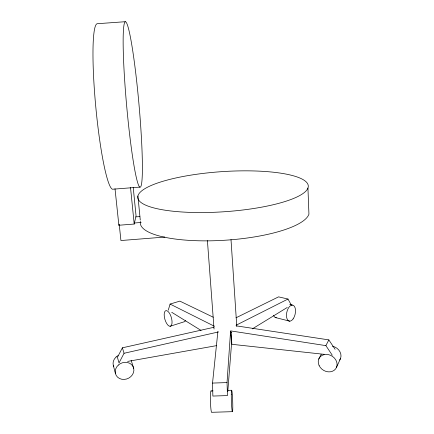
<?xml version="1.0" encoding="UTF-8"?>
<svg xmlns="http://www.w3.org/2000/svg" width="434" height="434" viewBox="0 0 434 434"><rect width="100%" height="100%" fill="white"/><g stroke="black" fill="none" stroke-linecap="round" stroke-linejoin="round"><path stroke-width="0.65" d="M217.901 331.408L212.535 383.076L212.872 396.058L227.454 395.586L227.036 382.587L230.59 330.914M227.774 391.533L231.555 343.576L230.774 332.243M115.01 188.741L118.878 225.251L134.193 224.047L136.059 215.91L133.222 187.412M168.273 310.158L170.09 304.066L179.855 301.12L213.262 317.227M118.878 225.251L119.198 224.194M336.534 367.289L340.473 358.63M332.265 355.207L325.891 345.632L328.836 339.893L236.573 325.901M318.757 359.048L321.231 354.242M213.859 327.301L122.393 347.813L117.435 357.334L118.835 362.33M119.008 362.954L124.053 353.276L122.393 347.813M116.117 356.998L114.554 358.793A9.141 8.127 -25.3 0 0 113.811 366.725M252.317 328.885L287.275 307.462M236.02 325.272L288.002 299.042L291.285 304.999M235.993 317.807L278.574 296.861L288.002 299.042M170.117 326.27A8.105 3.353 73.7 0 0 170.057 314.27A8.105 3.353 73.7 0 0 164.177 314.775A8.105 3.353 73.7 0 0 170.117 326.27L183.962 321.849A8.013 3.45 73.5 0 0 185.448 320.639M124.053 353.276L218.351 331.972M127.645 361.419L216.658 345.621M135.831 216.892L139.862 216.571M134.431 222.995L141.158 222.463M164.839 237.051L120.923 240.534L119.269 224.845M139.802 187.114A83.051 6.201 84.9 0 1 123.603 60.798A83.051 6.201 84.9 0 1 134.779 65.371A83.051 6.201 84.9 0 1 139.802 187.114L112.498 189.229A83.138 9.32 84.6 0 1 95.664 105.565A83.138 9.32 84.6 0 1 97.384 23.707L125.426 21.7M212.535 383.076L227.036 382.587M211 390.942L212.991 390.871M227.6 390.394L231.588 390.264M232.494 411.665L211.808 412.3A10.752 0.917 88.4 0 1 210.463 401.407A10.752 0.917 88.4 0 1 211.244 391.039M324.182 354.334L231.864 344.308L230.942 330.941L325.891 345.632M289.782 304.467L292.337 305.069M275.259 317.498L289.738 321.176M170.09 304.066L214.385 326.249M171.723 312.29L201.04 330.415M328.836 339.893L335.108 349.31M131.133 360.253L133.71 368.336M113.269 365.206L115.417 373.452M130.525 187.537L134.193 224.047M137.914 196.011L140.274 220.081M207.409 240.577L214.043 329.021M231.002 239.557L236.79 326.471M307.934 188.068A85.455 20.083 -3.9 0 1 173.757 211.298A85.455 20.083 -3.9 0 1 187.407 175.705A85.455 20.083 -3.9 0 1 307.934 188.068L308.937 214.163A84.69 22.823 -3.9 0 1 218.6 240.577A84.69 22.823 -3.9 0 1 140.404 221.421M231.534 332.26A11.49 4.834 -4 0 1 230.465 332.569M276.355 317.775A8.072 4.34 -77.5 0 1 273.599 315.415M332.455 346.229A9.597 8.143 31.7 0 1 339.697 360.03M116.117 356.998A9.38 8.338 -25.4 0 1 118.091 355.598M118.341 365.059L116.741 366.893A9.369 8.295 -25.6 0 0 117.614 377.2L119.469 378.481A9.613 8.512 -25.7 0 0 130.78 376.669L132.37 374.846A9.369 8.295 -25.7 0 0 131.556 364.582L129.712 363.291A9.608 8.506 -25.7 0 0 118.341 365.059M293.118 318.909A8.192 4.28 -77.7 0 0 293.411 305.379A8.192 4.28 -77.7 0 0 286.467 315.079A8.192 4.28 -77.7 0 0 293.118 318.909M231.295 394.349A10.774 0.635 87.9 0 0 232.326 411.644A10.774 0.635 87.9 0 0 232.478 396.958A10.774 0.635 87.9 0 0 231.295 394.349M319.153 365.634A9.83 8.289 32.2 0 0 335.411 369.144A9.83 8.289 32.2 0 0 328.419 354.616A9.83 8.289 32.2 0 0 319.153 365.634"/></g></svg>
